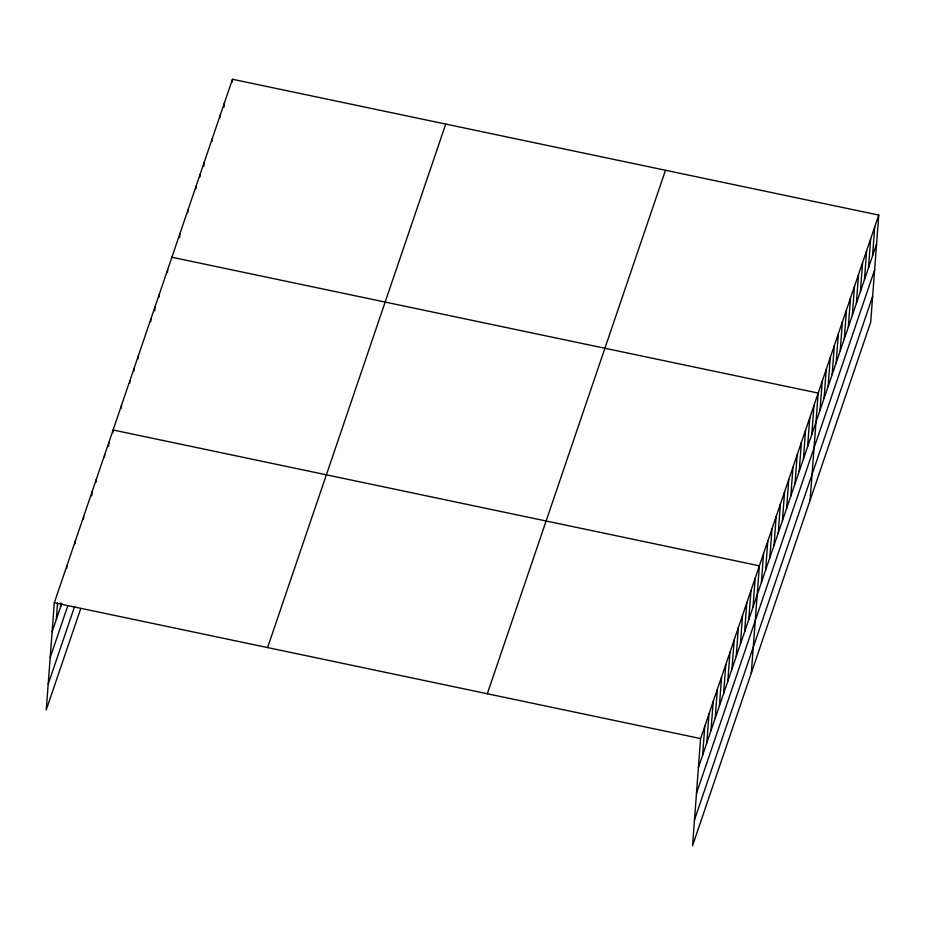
<?xml version="1.0" encoding="UTF-8"?>
<svg xmlns="http://www.w3.org/2000/svg" width="925" height="925" viewBox="0 0 925 925"><rect width="100%" height="100%" fill="white"/><g stroke="black" fill="none" stroke-linecap="round" stroke-linejoin="round"><path stroke-width="1.39" d="M878.75 215.086L700.595 738.578L692.536 845.739L870.691 322.247L878.75 215.086L232.464 79.261L54.309 602.753L46.25 709.914L80.683 608.731M56.321 619.426L57.57 602.846M60.53 607.077L60.842 602.938M66.692 568.493L66.901 565.73M75.098 543.819L75.307 541.056M83.493 519.145L83.701 516.381M91.795 495.846L92.107 491.695M96.096 482.122L96.304 479.358M104.49 457.447L104.698 454.684M108.583 446.486L108.896 442.347M112.896 432.761L113.104 429.998L759.379 565.822L751.331 672.984M121.291 408.087L121.499 405.323M129.685 383.413L129.893 380.649M133.894 371.064L134.102 368.3M138.091 358.727L138.299 355.963M150.683 321.715L150.891 318.952M154.787 310.754L155.099 306.603M159.088 297.029L159.297 294.266M167.483 272.355L167.691 269.591M179.658 237.667L179.97 233.516M187.833 212.553L188.041 209.79M195.915 188.816L196.123 186.052M199.95 176.952L200.158 174.189M203.882 166.465L204.194 162.326M212.068 141.352L212.276 138.588M220.138 117.625L220.347 114.862M224.081 107.138L224.393 102.999M232.256 82.024L232.464 79.261M702.607 755.251L704.792 726.241M706.804 742.902L708.989 713.903M711.013 730.565L713.187 701.555M715.21 718.228L717.384 689.218M719.407 705.891L721.593 676.88M723.604 693.553L725.79 664.543M727.802 681.205L729.987 652.206M732.01 668.868L734.184 639.857M736.207 656.53L738.381 627.52M740.405 644.193L742.59 615.183M744.602 631.856L746.787 602.846M748.799 619.507L750.984 590.508M753.008 607.17L755.182 578.171M761.402 582.496L763.587 553.485M765.599 570.158L767.785 541.148M769.797 557.81L771.982 528.811M774.005 545.472L776.179 516.474M778.202 533.135L780.376 504.125M782.4 520.798L784.585 491.788M786.597 508.461L788.782 479.451M790.794 496.124L792.979 467.113M795.003 483.775L797.177 454.776M799.2 471.438L801.374 442.428M803.397 459.101L805.582 430.09M807.594 446.763L809.78 417.753M811.792 434.426L813.977 405.416M810.115 500.228L818.174 393.079L171.888 257.254M820.036 410.214L822.209 381.204M824.071 398.351L826.256 369.341M828.106 386.488L830.292 357.478M832.153 374.613L834.327 345.615M836.188 362.75L838.362 333.74M840.224 350.887L842.409 321.877M844.259 339.024L846.444 310.014M848.306 327.161L850.48 298.151M852.341 315.286L854.515 286.287M856.377 303.423L858.562 274.413M860.412 291.56L862.597 262.55M864.459 279.697L866.632 250.687M868.494 267.822L870.668 238.823M872.529 255.959L874.715 226.949M52.124 631.763L61.79 603.378M50.193 657.548L67.826 605.725M48.193 684.118L74.648 606.384M267.579 647.581L445.746 124.089M487.313 693.762L665.48 170.269M698.41 767.588L876.565 244.096M696.467 793.372L874.634 269.88M694.467 819.943L872.633 296.451M54.309 602.753L700.595 738.578"/></g></svg>
